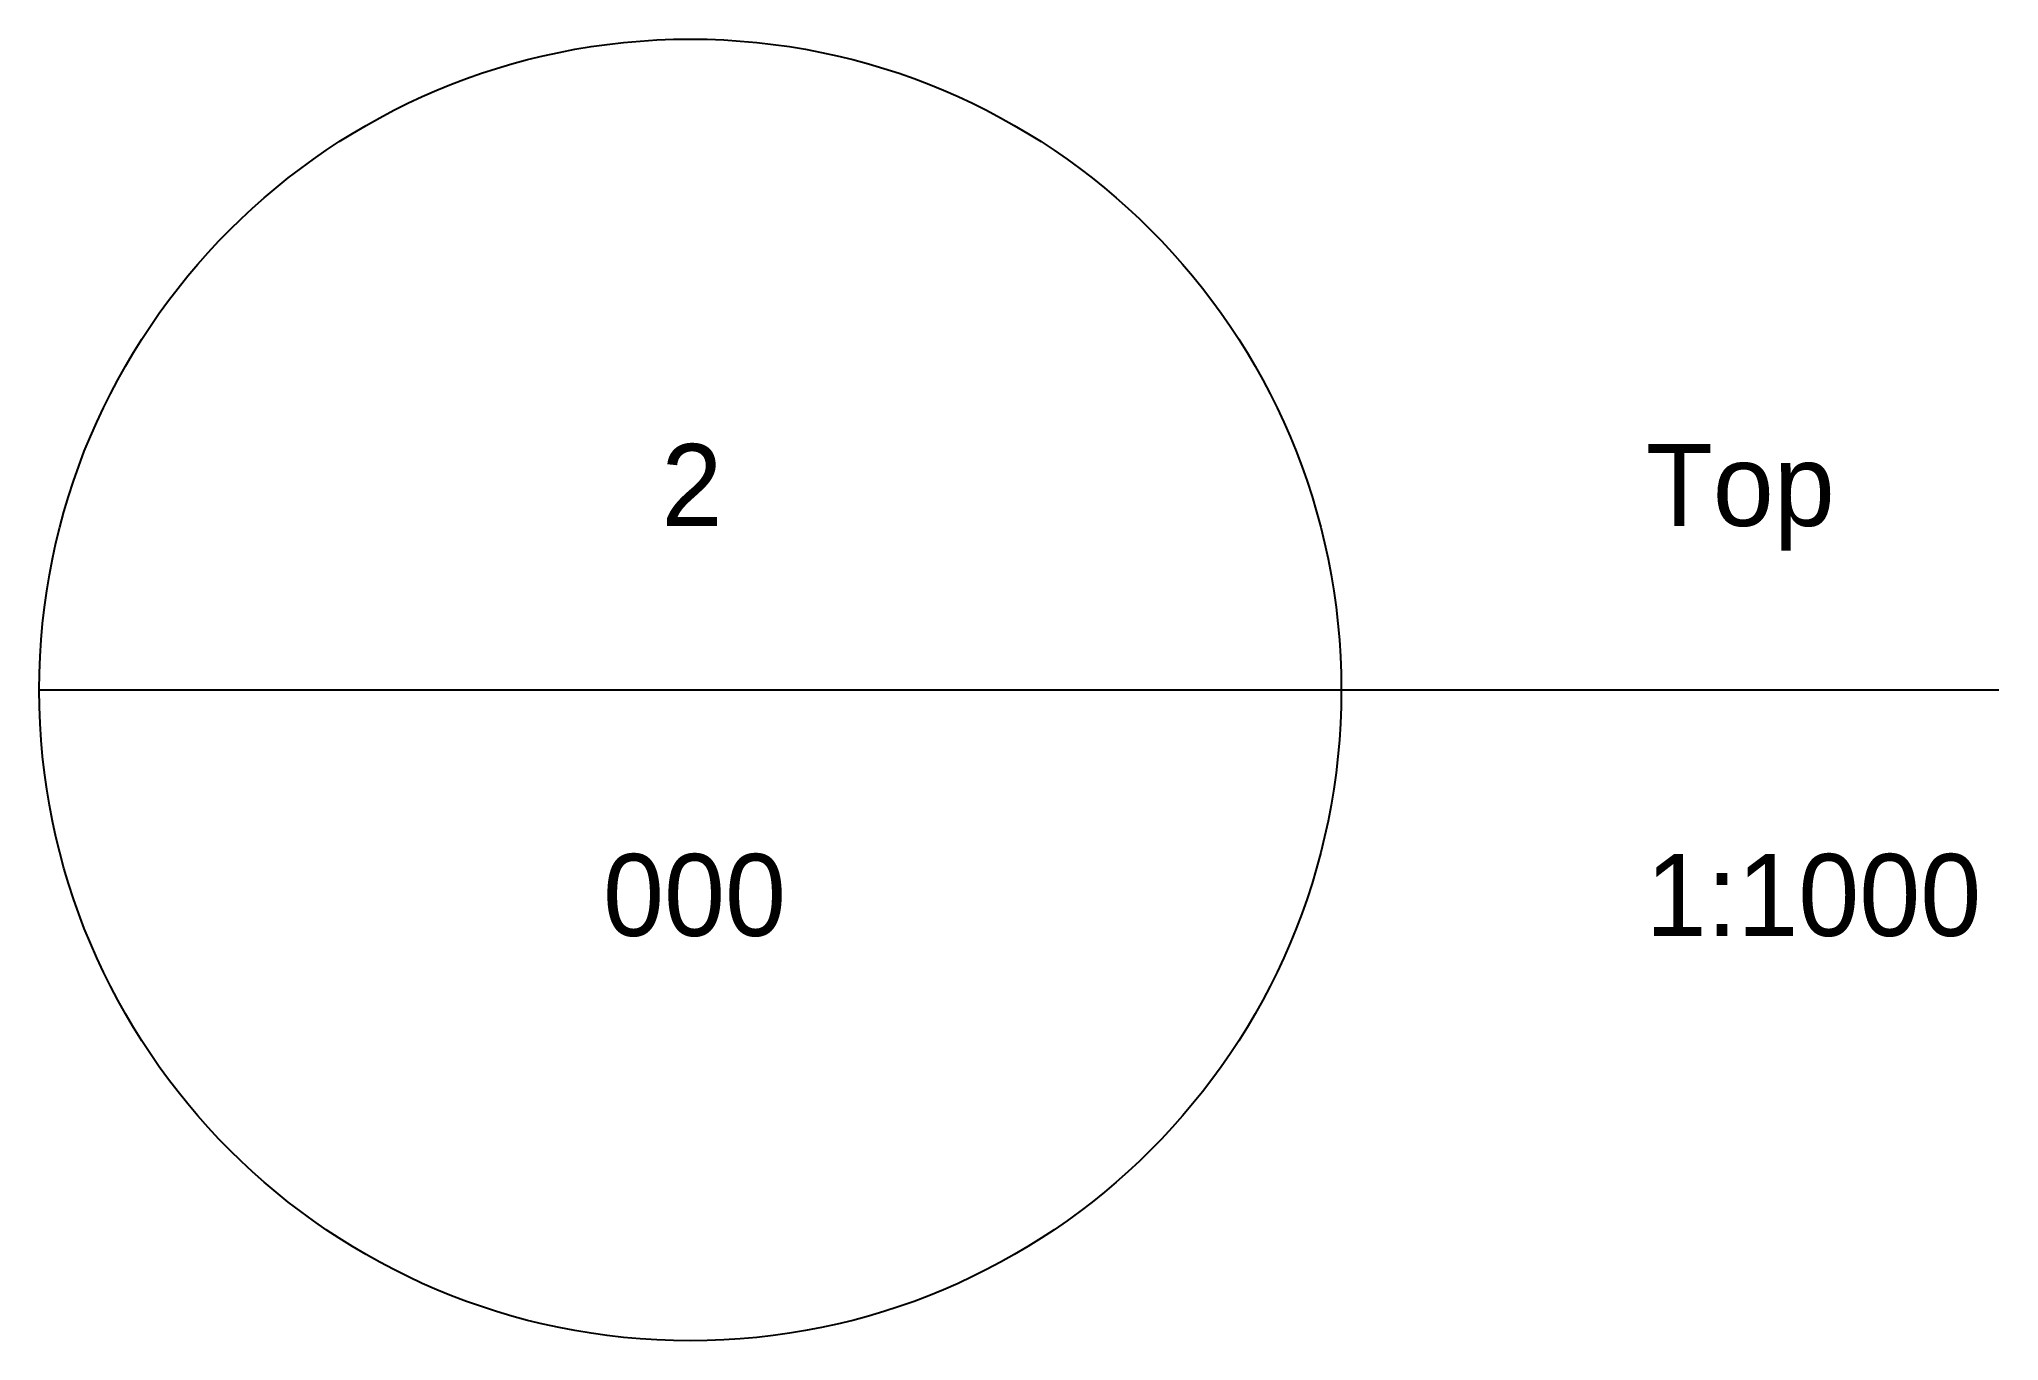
# Model space of a CAD drawing. Extents: x 1078935 to 1078959, y 11465034 to 11465162.
# Drawn here: x 1078935.46 to 1078959.35, y 11465034 to 11465049.87 of the extents above.
import ezdxf

# ---------------------------------------------------------------- set-up
doc = ezdxf.new("R2010")
doc.units = 0
doc.layers.add('CAR_T_Codi', color=7, linetype='Continuous')

msp = doc.modelspace()

# ---------------------------------------------------------------- linework, layer by layer
at = {"layer": 'CAR_T_Codi'}
for p, q in [((1078935.455, 11465041.933), (1078951.33, 11465041.933)), ((1078943.462, 11465041.933), (1078959.348, 11465041.933))]:
    msp.add_line(p, q, dxfattribs=at)
msp.add_circle((1078943.393, 11465041.933), 7.938, dxfattribs=at)

# ---------------------------------------------------------------- texts
for s, p in [('2', (1078943.041, 11465043.933)), ('Top', (1078955.044, 11465043.933)), ('000', (1078942.33, 11465038.933)), ('1:1000', (1078955.044, 11465038.933))]:
    msp.add_text(s, height=1, dxfattribs=at).set_placement(p)

doc.saveas('drawing.dxf')
